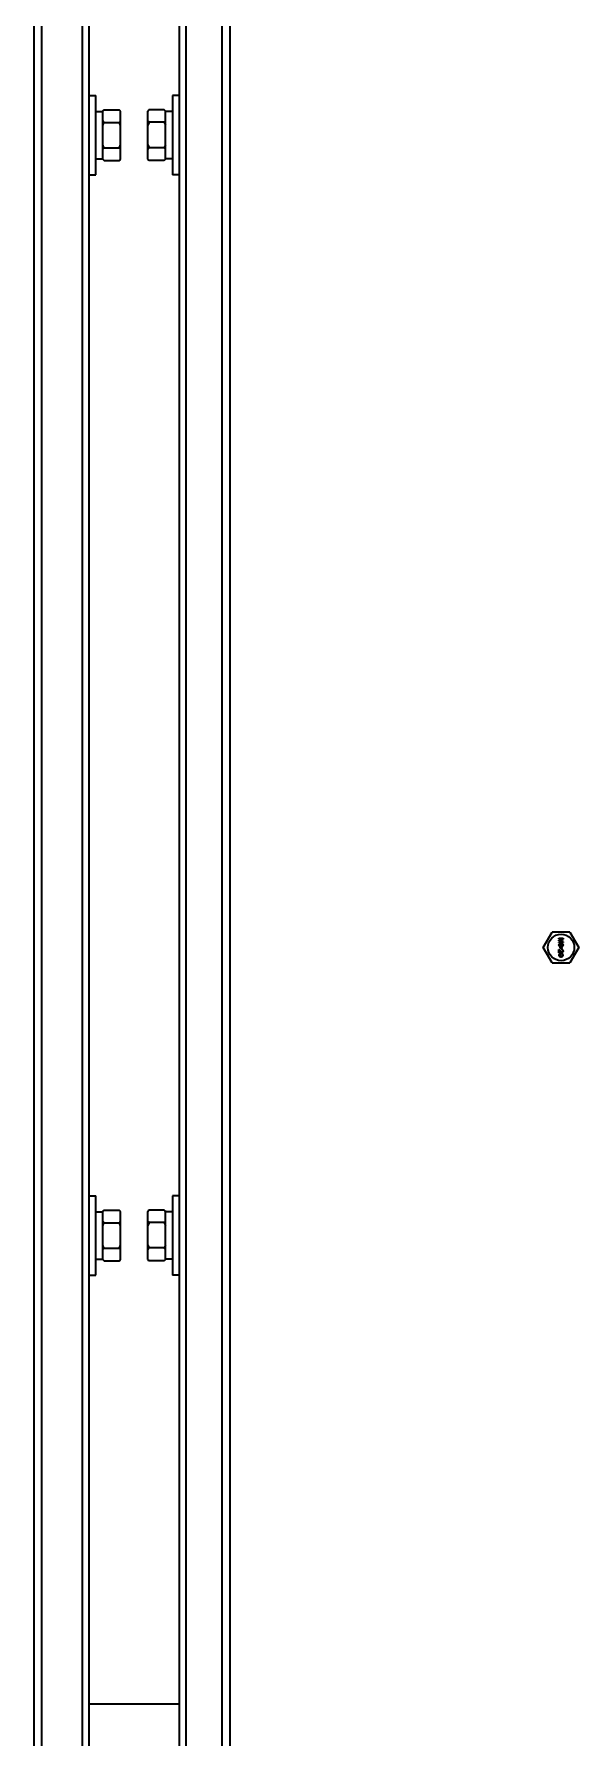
# Model space of a CAD drawing. Header units: millimetres. Extents: x 32496 to 166256, y 3504 to 23939.
# Drawn here: x 142974.8 to 143098.4, y 12614.1 to 13001.3 of the extents above; entities that cross this region are included whole.
import ezdxf

# ---------------------------------------------------------------- set-up
doc = ezdxf.new("R2010")
doc.units = ezdxf.units.MM
doc.layers.get('0').update_dxf_attribs({"lineweight": 35})

# ---------------------------------------------------------------- blocks, each defined once
blk = doc.blocks.new('8-1250')
at = {"linetype": 'Continuous'}
for p, q in [((-5621.53, -34566.29), (-5621.53, -32553.29)), ((-5619.83, -32553.29), (-5619.83, -34566.29)), ((-5578.83, -34566.29), (-5578.83, -32553.29)), ((-5577.13, -32553.29), (-5577.13, -34566.29)), ((-5610.53, -34566.29), (-5610.53, -33570.79)), ((-5587.13, -33570.79), (-5587.13, -34566.29)), ((-5609.13, -33680.92), (-5609.13, -33925.66)), ((-5588.53, -33925.64), (-5588.53, -33680.91)), ((-5609.13, -33919.29), (-5607.53, -33919.29)), ((-5607.53, -33937.29), (-5607.53, -33919.29)), ((-5590.13, -33919.29), (-5590.13, -33937.29)), ((-5588.53, -33919.29), (-5590.13, -33919.29)), ((-5607.53, -33922.94), (-5605.93, -33922.94)), ((-5605.93, -33922.82), (-5605.63, -33922.52)), ((-5605.93, -33933.76), (-5605.93, -33922.82)), ((-5605.63, -33922.52), (-5602.23, -33922.52)), ((-5601.93, -33922.82), (-5602.23, -33922.52)), ((-5601.93, -33933.76), (-5601.93, -33922.82)), ((-5595.73, -33922.82), (-5595.46, -33922.54)), ((-5595.73, -33933.76), (-5595.73, -33922.82)), ((-5595.43, -33922.52), (-5595.46, -33922.54)), ((-5592.03, -33922.52), (-5595.43, -33922.52)), ((-5592.03, -33922.52), (-5592, -33922.54)), ((-5591.73, -33922.82), (-5592, -33922.54)), ((-5591.73, -33933.76), (-5591.73, -33922.82)), ((-5590.13, -33922.94), (-5591.73, -33922.94)), ((-5609.13, -33925.66), (-5609.13, -33930.92)), ((-5605.63, -33925.4), (-5602.23, -33925.4)), ((-5592.03, -33925.36), (-5595.43, -33925.36)), ((-5588.53, -33930.91), (-5588.53, -33925.64)), ((-5609.13, -33930.92), (-5609.13, -34175.66)), ((-5605.63, -33931.18), (-5602.23, -33931.18)), ((-5592.03, -33931.13), (-5595.43, -33931.13)), ((-5588.53, -34175.64), (-5588.53, -33930.91)), ((-5607.53, -33933.64), (-5605.93, -33933.64)), ((-5605.93, -33933.76), (-5605.63, -33934.06)), ((-5605.63, -33934.06), (-5602.23, -33934.06)), ((-5601.93, -33933.76), (-5602.23, -33934.06)), ((-5595.73, -33933.76), (-5595.46, -33934.03)), ((-5592.03, -33934.06), (-5595.43, -33934.06)), ((-5591.73, -33933.76), (-5592, -33934.03)), ((-5590.13, -33933.64), (-5591.73, -33933.64)), ((-5609.13, -33937.29), (-5607.53, -33937.29)), ((-5588.53, -33937.29), (-5590.13, -33937.29)), ((-5506, -34112.85), (-5503.98, -34109.35)), ((-5499.93, -34109.35), (-5503.98, -34109.35)), ((-5499.93, -34109.35), (-5497.91, -34112.85)), ((-5503.98, -34116.35), (-5506, -34112.85)), ((-5502.45, -34110.87), (-5502.45, -34110.75)), ((-5502.45, -34110.75), (-5501.45, -34110.75)), ((-5501.67, -34110.87), (-5502.45, -34111.17)), ((-5501.67, -34110.87), (-5502.45, -34110.87)), ((-5502.45, -34111.33), (-5502.45, -34111.17)), ((-5502.45, -34111.33), (-5501.67, -34111.62)), ((-5502.45, -34111.75), (-5502.45, -34111.62)), ((-5502.45, -34111.62), (-5501.67, -34111.62)), ((-5501.45, -34111.75), (-5502.45, -34111.75)), ((-5502.43, -34112.14), (-5502.45, -34112.25)), ((-5502.45, -34112.35), (-5502.45, -34112.25)), ((-5502.45, -34112.35), (-5502.43, -34112.46)), ((-5502.45, -34114.04), (-5502.45, -34113.29)), ((-5502.45, -34113.29), (-5502.35, -34113.29)), ((-5502.37, -34112.04), (-5502.43, -34112.14)), ((-5502.43, -34112.46), (-5502.37, -34112.56)), ((-5502.28, -34111.98), (-5502.37, -34112.04)), ((-5502.37, -34112.56), (-5502.28, -34112.62)), ((-5502.35, -34111.25), (-5501.45, -34110.94)), ((-5501.45, -34111.56), (-5502.35, -34111.25)), ((-5502.35, -34112.23), (-5502.33, -34112.17)), ((-5502.35, -34112.23), (-5502.35, -34112.37)), ((-5502.33, -34112.44), (-5502.35, -34112.37)), ((-5501.82, -34113.87), (-5502.35, -34113.29)), ((-5502.35, -34113.46), (-5502.35, -34114.04)), ((-5502.35, -34113.46), (-5501.88, -34113.98)), ((-5502.33, -34112.17), (-5502.28, -34112.1)), ((-5502.28, -34112.5), (-5502.33, -34112.44)), ((-5502.18, -34111.94), (-5502.28, -34111.98)), ((-5502.28, -34112.1), (-5502.22, -34112.06)), ((-5502.22, -34112.54), (-5502.28, -34112.5)), ((-5502.28, -34112.62), (-5502.18, -34112.67)), ((-5502.22, -34112.06), (-5502.16, -34112.04)), ((-5502.16, -34112.56), (-5502.22, -34112.54)), ((-5502.03, -34111.92), (-5502.18, -34111.94)), ((-5502.07, -34112.67), (-5502.18, -34112.67)), ((-5502.09, -34112.04), (-5502.16, -34112.04)), ((-5502.16, -34112.56), (-5502.09, -34112.56)), ((-5502.14, -34113), (-5502.14, -34112.96)), ((-5502.14, -34112.96), (-5501.99, -34112.96)), ((-5501.99, -34113), (-5502.14, -34113)), ((-5502.09, -34112.04), (-5502.03, -34112.06)), ((-5502.03, -34112.54), (-5502.09, -34112.56)), ((-5502.07, -34112.83), (-5502.09, -34112.85)), ((-5502.09, -34112.85), (-5501.99, -34112.96)), ((-5501.99, -34113), (-5502.09, -34113.1)), ((-5502.09, -34113.1), (-5502.07, -34113.12)), ((-5502.07, -34112.67), (-5501.96, -34112.62)), ((-5501.94, -34112.96), (-5502.07, -34112.83)), ((-5502.07, -34113.12), (-5501.94, -34113)), ((-5502.03, -34111.92), (-5501.88, -34111.92)), ((-5502.03, -34112.06), (-5501.99, -34112.1)), ((-5501.99, -34112.5), (-5502.03, -34112.54)), ((-5501.99, -34112.1), (-5501.94, -34112.17)), ((-5501.94, -34112.44), (-5501.99, -34112.5)), ((-5501.96, -34112.62), (-5501.9, -34112.56)), ((-5501.94, -34112.17), (-5501.92, -34112.23)), ((-5501.92, -34112.37), (-5501.94, -34112.44)), ((-5501.82, -34112.83), (-5501.94, -34112.96)), ((-5501.94, -34113), (-5501.82, -34113.12)), ((-5501.84, -34112.14), (-5501.92, -34112.02)), ((-5501.88, -34112.02), (-5501.92, -34112.02)), ((-5501.92, -34112.37), (-5501.92, -34112.23)), ((-5501.9, -34112.56), (-5501.84, -34112.46)), ((-5501.9, -34112.96), (-5501.79, -34112.85)), ((-5501.9, -34112.96), (-5501.75, -34112.96)), ((-5501.79, -34113.1), (-5501.9, -34113)), ((-5501.75, -34113), (-5501.9, -34113)), ((-5501.73, -34111.94), (-5501.88, -34111.92)), ((-5501.88, -34112.02), (-5501.75, -34112.04)), ((-5501.82, -34112.25), (-5501.84, -34112.14)), ((-5501.84, -34112.46), (-5501.82, -34112.35)), ((-5501.82, -34112.25), (-5501.82, -34112.35)), ((-5501.79, -34112.85), (-5501.82, -34112.83)), ((-5501.82, -34113.12), (-5501.79, -34113.1)), ((-5501.75, -34112.04), (-5501.69, -34112.06)), ((-5501.75, -34112.96), (-5501.75, -34113)), ((-5501.62, -34111.98), (-5501.73, -34111.94)), ((-5501.69, -34112.06), (-5501.62, -34112.1)), ((-5501.62, -34112.48), (-5501.69, -34112.52)), ((-5501.69, -34112.62), (-5501.69, -34112.52)), ((-5501.69, -34112.62), (-5501.62, -34112.6)), ((-5501.69, -34113.42), (-5501.69, -34113.31)), ((-5501.6, -34113.33), (-5501.69, -34113.31)), ((-5501.69, -34113.42), (-5501.62, -34113.46)), ((-5501.54, -34112.04), (-5501.62, -34111.98)), ((-5501.62, -34112.1), (-5501.58, -34112.17)), ((-5501.58, -34112.42), (-5501.62, -34112.48)), ((-5501.62, -34112.6), (-5501.54, -34112.54)), ((-5501.62, -34113.46), (-5501.58, -34113.52)), ((-5501.58, -34113.81), (-5501.62, -34113.87)), ((-5501.52, -34113.42), (-5501.6, -34113.33)), ((-5501.58, -34112.17), (-5501.56, -34112.23)), ((-5501.56, -34112.35), (-5501.58, -34112.42)), ((-5501.58, -34113.52), (-5501.56, -34113.62)), ((-5501.56, -34113.71), (-5501.58, -34113.81)), ((-5501.56, -34112.35), (-5501.56, -34112.23)), ((-5501.56, -34113.71), (-5501.56, -34113.62)), ((-5501.48, -34112.14), (-5501.54, -34112.04)), ((-5501.54, -34112.54), (-5501.48, -34112.44)), ((-5501.48, -34113.5), (-5501.52, -34113.42)), ((-5501.52, -34113.94), (-5501.48, -34113.85)), ((-5501.45, -34112.25), (-5501.48, -34112.14)), ((-5501.48, -34112.44), (-5501.45, -34112.33)), ((-5501.45, -34113.64), (-5501.48, -34113.5)), ((-5501.48, -34113.85), (-5501.45, -34113.73)), ((-5501.45, -34110.75), (-5501.45, -34110.94)), ((-5501.45, -34111.56), (-5501.45, -34111.75)), ((-5501.45, -34112.25), (-5501.45, -34112.33)), ((-5501.45, -34113.64), (-5501.45, -34113.73)), ((-5497.91, -34112.85), (-5499.93, -34116.35)), ((-5503.98, -34116.35), (-5499.93, -34116.35)), ((-5502.35, -34114.04), (-5502.45, -34114.04)), ((-5502.43, -34114.46), (-5502.45, -34114.58)), ((-5502.45, -34114.58), (-5502.43, -34114.71)), ((-5502.37, -34114.35), (-5502.43, -34114.46)), ((-5502.43, -34114.71), (-5502.37, -34114.81)), ((-5502.31, -34114.29), (-5502.37, -34114.35)), ((-5502.37, -34114.81), (-5502.31, -34114.87)), ((-5502.35, -34114.58), (-5502.33, -34114.48)), ((-5502.33, -34114.69), (-5502.35, -34114.58)), ((-5502.33, -34114.48), (-5502.28, -34114.42)), ((-5502.28, -34114.75), (-5502.33, -34114.69)), ((-5502.22, -34114.25), (-5502.31, -34114.29)), ((-5502.31, -34114.87), (-5502.22, -34114.92)), ((-5502.28, -34114.42), (-5502.16, -34114.33)), ((-5502.16, -34114.83), (-5502.28, -34114.75)), ((-5502.16, -34114.23), (-5502.22, -34114.25)), ((-5502.22, -34114.92), (-5502.16, -34114.94)), ((-5502.05, -34114.21), (-5502.16, -34114.23)), ((-5502.16, -34114.33), (-5502.03, -34114.31)), ((-5502.03, -34114.85), (-5502.16, -34114.83)), ((-5502.16, -34114.94), (-5502.05, -34114.96)), ((-5502.05, -34114.21), (-5501.86, -34114.21)), ((-5501.86, -34114.96), (-5502.05, -34114.96)), ((-5501.88, -34114.31), (-5502.03, -34114.31)), ((-5502.03, -34114.85), (-5501.88, -34114.85)), ((-5501.88, -34113.98), (-5501.82, -34114.02)), ((-5501.88, -34114.31), (-5501.75, -34114.33)), ((-5501.75, -34114.83), (-5501.88, -34114.85)), ((-5501.75, -34114.23), (-5501.86, -34114.21)), ((-5501.86, -34114.96), (-5501.75, -34114.94)), ((-5501.73, -34113.92), (-5501.82, -34113.87)), ((-5501.82, -34114.02), (-5501.73, -34114.04)), ((-5501.69, -34114.25), (-5501.75, -34114.23)), ((-5501.75, -34114.33), (-5501.62, -34114.42)), ((-5501.62, -34114.75), (-5501.75, -34114.83)), ((-5501.75, -34114.94), (-5501.69, -34114.92)), ((-5501.73, -34113.92), (-5501.69, -34113.92)), ((-5501.69, -34114.04), (-5501.73, -34114.04)), ((-5501.62, -34113.87), (-5501.69, -34113.92)), ((-5501.69, -34114.04), (-5501.6, -34114.02)), ((-5501.6, -34114.29), (-5501.69, -34114.25)), ((-5501.69, -34114.92), (-5501.6, -34114.87)), ((-5501.62, -34114.42), (-5501.58, -34114.48)), ((-5501.58, -34114.69), (-5501.62, -34114.75)), ((-5501.6, -34114.02), (-5501.52, -34113.94)), ((-5501.54, -34114.35), (-5501.6, -34114.29)), ((-5501.6, -34114.87), (-5501.54, -34114.81)), ((-5501.58, -34114.48), (-5501.56, -34114.58)), ((-5501.56, -34114.58), (-5501.58, -34114.69)), ((-5501.48, -34114.46), (-5501.54, -34114.35)), ((-5501.54, -34114.81), (-5501.48, -34114.71)), ((-5501.45, -34114.58), (-5501.48, -34114.46)), ((-5501.48, -34114.71), (-5501.45, -34114.58)), ((-5609.13, -34169.29), (-5607.53, -34169.29)), ((-5607.53, -34187.29), (-5607.53, -34169.29)), ((-5590.13, -34169.29), (-5590.13, -34187.29)), ((-5588.53, -34169.29), (-5590.13, -34169.29)), ((-5609.13, -34175.66), (-5609.13, -34180.92)), ((-5607.53, -34172.94), (-5605.93, -34172.94)), ((-5605.93, -34172.82), (-5605.63, -34172.52)), ((-5605.93, -34183.76), (-5605.93, -34172.82)), ((-5605.63, -34172.52), (-5602.23, -34172.52)), ((-5605.63, -34175.4), (-5602.23, -34175.4)), ((-5601.93, -34172.82), (-5602.23, -34172.52)), ((-5601.93, -34183.76), (-5601.93, -34172.82)), ((-5595.73, -34172.82), (-5595.46, -34172.54)), ((-5595.73, -34183.76), (-5595.73, -34172.82)), ((-5595.43, -34172.52), (-5595.46, -34172.54)), ((-5592.03, -34172.52), (-5595.43, -34172.52)), ((-5592.03, -34175.36), (-5595.43, -34175.36)), ((-5592.03, -34172.52), (-5592, -34172.54)), ((-5591.73, -34172.82), (-5592, -34172.54)), ((-5591.73, -34183.76), (-5591.73, -34172.82)), ((-5590.13, -34172.94), (-5591.73, -34172.94)), ((-5588.53, -34180.91), (-5588.53, -34175.64)), ((-5609.13, -34180.92), (-5609.13, -34425.66)), ((-5605.63, -34181.18), (-5602.23, -34181.18)), ((-5592.03, -34181.13), (-5595.43, -34181.13)), ((-5588.53, -34425.64), (-5588.53, -34180.91)), ((-5609.13, -34187.29), (-5607.53, -34187.29)), ((-5607.53, -34183.64), (-5605.93, -34183.64)), ((-5605.93, -34183.76), (-5605.63, -34184.06)), ((-5605.63, -34184.06), (-5602.23, -34184.06)), ((-5601.93, -34183.76), (-5602.23, -34184.06)), ((-5595.73, -34183.76), (-5595.46, -34184.03)), ((-5592.03, -34184.06), (-5595.43, -34184.06)), ((-5591.73, -34183.76), (-5592, -34184.03)), ((-5590.13, -34183.64), (-5591.73, -34183.64)), ((-5588.53, -34187.29), (-5590.13, -34187.29)), ((-5588.53, -34284.79), (-5609.13, -34284.79))]:
    blk.add_line(p, q, dxfattribs=at)
blk.add_circle((-5501.95, -34112.85), 3, dxfattribs=at)
for centre, radius, start, end in [((-5604.69, -33925.09), 3.56, 39.1364, 39.5013), ((-5603.17, -33931.49), 3.56, 219.1364, 219.5008), ((-5592.91, -33931.47), 3.61, 218.7103, 219.1339), ((-5591.59, -33930.28), 5.39, 224.1246, 224.5652), ((-5595.86, -33930.28), 5.38, 315.4348, 315.8754), ((-5594.54, -33931.47), 3.61, 320.8641, 321.2897), ((-5604.69, -34175.09), 3.56, 39.1364, 39.5013), ((-5603.17, -34181.49), 3.56, 219.1364, 219.5008), ((-5592.91, -34181.47), 3.61, 218.7103, 219.1339), ((-5591.59, -34180.28), 5.39, 224.1246, 224.5652), ((-5595.86, -34180.28), 5.38, 315.4348, 315.8754), ((-5594.54, -34181.47), 3.61, 320.8641, 321.2897)]:
    blk.add_arc(centre, radius, start, end, dxfattribs=at)
for points, knots in [([(-5605.93, -33922.85), (-5605.9, -33922.82), (-5605.81, -33922.7), (-5605.71, -33922.59), (-5605.63, -33922.52)], [0, 0, 0, 0, 0.244558, 1, 1, 1, 1]), ([(-5601.94, -33922.83), (-5601.96, -33922.8), (-5602.06, -33922.69), (-5602.15, -33922.59), (-5602.23, -33922.52)], [0, 0, 0, 0, 0.244878, 1, 1, 1, 1]), ([(-5595.46, -33922.54), (-5595.48, -33922.57), (-5595.57, -33922.66), (-5595.66, -33922.76), (-5595.73, -33922.84)], [0, 0, 0, 0, 0.255063, 1, 1, 1, 1]), ([(-5592, -33922.54), (-5591.97, -33922.57), (-5591.88, -33922.66), (-5591.79, -33922.76), (-5591.73, -33922.84)], [0, 0, 0, 0, 0.255062, 1, 1, 1, 1]), ([(-5605.63, -33925.4), (-5605.65, -33925.38), (-5605.76, -33925.27), (-5605.86, -33925.16), (-5605.93, -33925.07)], [0, 0, 0, 0, 0.255352, 1, 1, 1, 1]), ([(-5602.23, -33925.4), (-5602.2, -33925.38), (-5602.1, -33925.27), (-5602, -33925.16), (-5601.93, -33925.07)], [0, 0, 0, 0, 0.255353, 1, 1, 1, 1]), ([(-5595.73, -33925.03), (-5595.7, -33925.06), (-5595.61, -33925.17), (-5595.51, -33925.28), (-5595.43, -33925.36)], [0, 0, 0, 0, 0.244408, 1, 1, 1, 1]), ([(-5591.73, -33925.03), (-5591.75, -33925.06), (-5591.85, -33925.17), (-5591.95, -33925.28), (-5592.03, -33925.36)], [0, 0, 0, 0, 0.244408, 1, 1, 1, 1]), ([(-5605.93, -33931.51), (-5605.9, -33931.48), (-5605.81, -33931.36), (-5605.71, -33931.26), (-5605.63, -33931.18)], [0, 0, 0, 0, 0.244558, 1, 1, 1, 1]), ([(-5601.93, -33931.51), (-5601.95, -33931.48), (-5602.05, -33931.36), (-5602.15, -33931.26), (-5602.23, -33931.18)], [0, 0, 0, 0, 0.244558, 1, 1, 1, 1]), ([(-5595.43, -33931.13), (-5595.45, -33931.16), (-5595.56, -33931.27), (-5595.66, -33931.38), (-5595.73, -33931.47)], [0, 0, 0, 0, 0.255212, 1, 1, 1, 1]), ([(-5592.03, -33931.13), (-5592, -33931.16), (-5591.9, -33931.27), (-5591.8, -33931.38), (-5591.73, -33931.47)], [0, 0, 0, 0, 0.255211, 1, 1, 1, 1]), ([(-5605.63, -33934.06), (-5605.65, -33934.04), (-5605.75, -33933.94), (-5605.85, -33933.83), (-5605.91, -33933.75)], [0, 0, 0, 0, 0.255041, 1, 1, 1, 1]), ([(-5602.23, -33934.06), (-5602.2, -33934.04), (-5602.1, -33933.93), (-5602, -33933.82), (-5601.93, -33933.73)], [0, 0, 0, 0, 0.255353, 1, 1, 1, 1]), ([(-5595.71, -33933.75), (-5595.69, -33933.77), (-5595.61, -33933.87), (-5595.52, -33933.96), (-5595.46, -33934.03)], [0, 0, 0, 0, 0.245496, 1, 1, 1, 1]), ([(-5591.74, -33933.75), (-5591.76, -33933.77), (-5591.85, -33933.87), (-5591.93, -33933.96), (-5592, -33934.03)], [0, 0, 0, 0, 0.245497, 1, 1, 1, 1]), ([(-5605.93, -34172.85), (-5605.9, -34172.82), (-5605.81, -34172.7), (-5605.71, -34172.59), (-5605.63, -34172.52)], [0, 0, 0, 0, 0.244558, 1, 1, 1, 1]), ([(-5605.63, -34175.4), (-5605.65, -34175.38), (-5605.76, -34175.27), (-5605.86, -34175.16), (-5605.93, -34175.07)], [0, 0, 0, 0, 0.255352, 1, 1, 1, 1]), ([(-5601.94, -34172.83), (-5601.96, -34172.8), (-5602.06, -34172.69), (-5602.15, -34172.59), (-5602.23, -34172.52)], [0, 0, 0, 0, 0.244878, 1, 1, 1, 1]), ([(-5602.23, -34175.4), (-5602.2, -34175.38), (-5602.1, -34175.27), (-5602, -34175.16), (-5601.93, -34175.07)], [0, 0, 0, 0, 0.255353, 1, 1, 1, 1]), ([(-5595.46, -34172.54), (-5595.48, -34172.57), (-5595.57, -34172.66), (-5595.66, -34172.76), (-5595.73, -34172.84)], [0, 0, 0, 0, 0.255063, 1, 1, 1, 1]), ([(-5595.73, -34175.03), (-5595.7, -34175.06), (-5595.61, -34175.17), (-5595.51, -34175.28), (-5595.43, -34175.36)], [0, 0, 0, 0, 0.244408, 1, 1, 1, 1]), ([(-5591.73, -34175.03), (-5591.75, -34175.06), (-5591.85, -34175.17), (-5591.95, -34175.28), (-5592.03, -34175.36)], [0, 0, 0, 0, 0.244408, 1, 1, 1, 1]), ([(-5592, -34172.54), (-5591.97, -34172.57), (-5591.88, -34172.66), (-5591.79, -34172.76), (-5591.73, -34172.84)], [0, 0, 0, 0, 0.255062, 1, 1, 1, 1]), ([(-5605.93, -34181.51), (-5605.9, -34181.48), (-5605.81, -34181.36), (-5605.71, -34181.26), (-5605.63, -34181.18)], [0, 0, 0, 0, 0.244558, 1, 1, 1, 1]), ([(-5601.93, -34181.51), (-5601.95, -34181.48), (-5602.05, -34181.36), (-5602.15, -34181.26), (-5602.23, -34181.18)], [0, 0, 0, 0, 0.244558, 1, 1, 1, 1]), ([(-5595.43, -34181.13), (-5595.45, -34181.16), (-5595.56, -34181.27), (-5595.66, -34181.38), (-5595.73, -34181.47)], [0, 0, 0, 0, 0.255212, 1, 1, 1, 1]), ([(-5592.03, -34181.13), (-5592, -34181.16), (-5591.9, -34181.27), (-5591.8, -34181.38), (-5591.73, -34181.47)], [0, 0, 0, 0, 0.255211, 1, 1, 1, 1]), ([(-5605.63, -34184.06), (-5605.65, -34184.04), (-5605.75, -34183.94), (-5605.85, -34183.83), (-5605.91, -34183.75)], [0, 0, 0, 0, 0.255041, 1, 1, 1, 1]), ([(-5602.23, -34184.06), (-5602.2, -34184.04), (-5602.1, -34183.93), (-5602, -34183.82), (-5601.93, -34183.73)], [0, 0, 0, 0, 0.255353, 1, 1, 1, 1]), ([(-5595.71, -34183.75), (-5595.69, -34183.77), (-5595.61, -34183.87), (-5595.52, -34183.96), (-5595.46, -34184.03)], [0, 0, 0, 0, 0.245496, 1, 1, 1, 1]), ([(-5591.74, -34183.75), (-5591.76, -34183.77), (-5591.85, -34183.87), (-5591.93, -34183.96), (-5592, -34184.03)], [0, 0, 0, 0, 0.245497, 1, 1, 1, 1])]:
    blk.add_open_spline(points, degree=3, knots=knots, dxfattribs=at)
for points in [[(-5605.93, -33926.06), (-5605.84, -33925.84), (-5605.74, -33925.62), (-5605.63, -33925.4)], [(-5601.93, -33926.06), (-5602.02, -33925.84), (-5602.12, -33925.62), (-5602.23, -33925.4)], [(-5595.43, -33925.36), (-5595.54, -33925.57), (-5595.64, -33925.79), (-5595.73, -33926.02)], [(-5592.03, -33925.36), (-5591.92, -33925.57), (-5591.82, -33925.79), (-5591.73, -33926.02)], [(-5605.63, -33931.18), (-5605.74, -33930.96), (-5605.84, -33930.74), (-5605.93, -33930.52)], [(-5602.23, -33931.18), (-5602.12, -33930.96), (-5602.02, -33930.74), (-5601.93, -33930.52)], [(-5595.73, -33930.47), (-5595.64, -33930.7), (-5595.54, -33930.92), (-5595.43, -33931.13)], [(-5591.73, -33930.47), (-5591.82, -33930.7), (-5591.92, -33930.92), (-5592.03, -33931.13)], [(-5605.93, -34176.06), (-5605.84, -34175.84), (-5605.74, -34175.62), (-5605.63, -34175.4)], [(-5601.93, -34176.06), (-5602.02, -34175.84), (-5602.12, -34175.62), (-5602.23, -34175.4)], [(-5595.43, -34175.36), (-5595.54, -34175.57), (-5595.64, -34175.79), (-5595.73, -34176.02)], [(-5592.03, -34175.36), (-5591.92, -34175.57), (-5591.82, -34175.79), (-5591.73, -34176.02)], [(-5605.63, -34181.18), (-5605.74, -34180.96), (-5605.84, -34180.74), (-5605.93, -34180.52)], [(-5602.23, -34181.18), (-5602.12, -34180.96), (-5602.02, -34180.74), (-5601.93, -34180.52)], [(-5595.73, -34180.47), (-5595.64, -34180.7), (-5595.54, -34180.92), (-5595.43, -34181.13)], [(-5591.73, -34180.47), (-5591.82, -34180.7), (-5591.92, -34180.92), (-5592.03, -34181.13)]]:
    blk.add_open_spline(points, degree=3, dxfattribs=at)

msp = doc.modelspace()

# ---------------------------------------------------------------- block references
at = {"color": 6}
msp.add_blockref('8-1250', (148596.331, 46906.597), dxfattribs=at)

doc.saveas('drawing.dxf')
